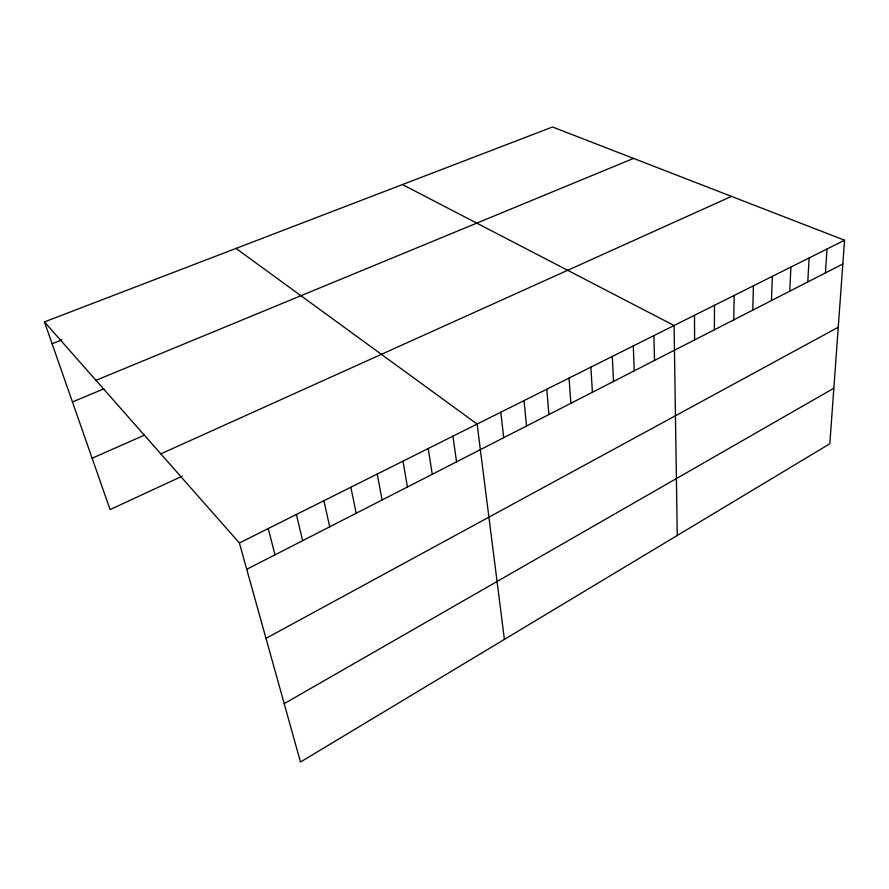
<?xml version="1.0" encoding="UTF-8"?>
<svg xmlns="http://www.w3.org/2000/svg" width="889" height="889" viewBox="0 0 889 889"><rect width="100%" height="100%" fill="white"/><g stroke="black" fill="none" stroke-linecap="round" stroke-linejoin="round"><path stroke-width="1.33" d="M714.356 329.797L714.512 305.283M733.747 319.862L734.158 295.459M752.772 310.117L753.428 285.814M771.452 300.56L772.33 276.357M789.788 291.159L790.888 267.078M807.79 281.946L809.101 257.954M825.47 272.89L826.992 249.009M844.55 240.219L829.826 443.755L300.482 762.006L239.397 543.001L44.45 321.907L552.536 126.994L844.55 240.219L239.397 543.001M284.202 703.644L833.838 388.237M265.989 638.358L838.249 327.241M246.731 569.316L842.828 264M182.223 476.16L110.092 509.586L44.45 321.907M160.809 453.868L731.491 196.38M92.134 458.224L144.507 435.11M72.442 401.95L103.935 388.804M95.968 380.336L633.557 158.409M52.084 343.743L62.03 339.831M402.45 184.568L674.084 325.518L677.262 535.478M236.007 248.42L477.115 424.064L504.396 639.413M268.211 528.588L275.012 554.825M296.381 514.487L302.671 540.656M323.918 500.707L329.719 526.81M350.855 487.239L356.189 513.253M377.214 474.048L382.092 499.985M402.995 461.147L407.44 487.005M428.231 448.523L432.254 474.293M452.934 436.166L456.557 461.847M500.807 412.207L503.685 437.71M524.021 400.595L526.532 425.998M546.757 389.226L548.924 414.53M569.038 378.069L570.882 403.284M590.874 367.146L592.407 392.26M612.288 356.433L613.51 381.448M633.29 345.921L634.213 370.846M653.882 335.62L654.526 360.445M694.498 315.306L694.598 339.92"/></g></svg>
